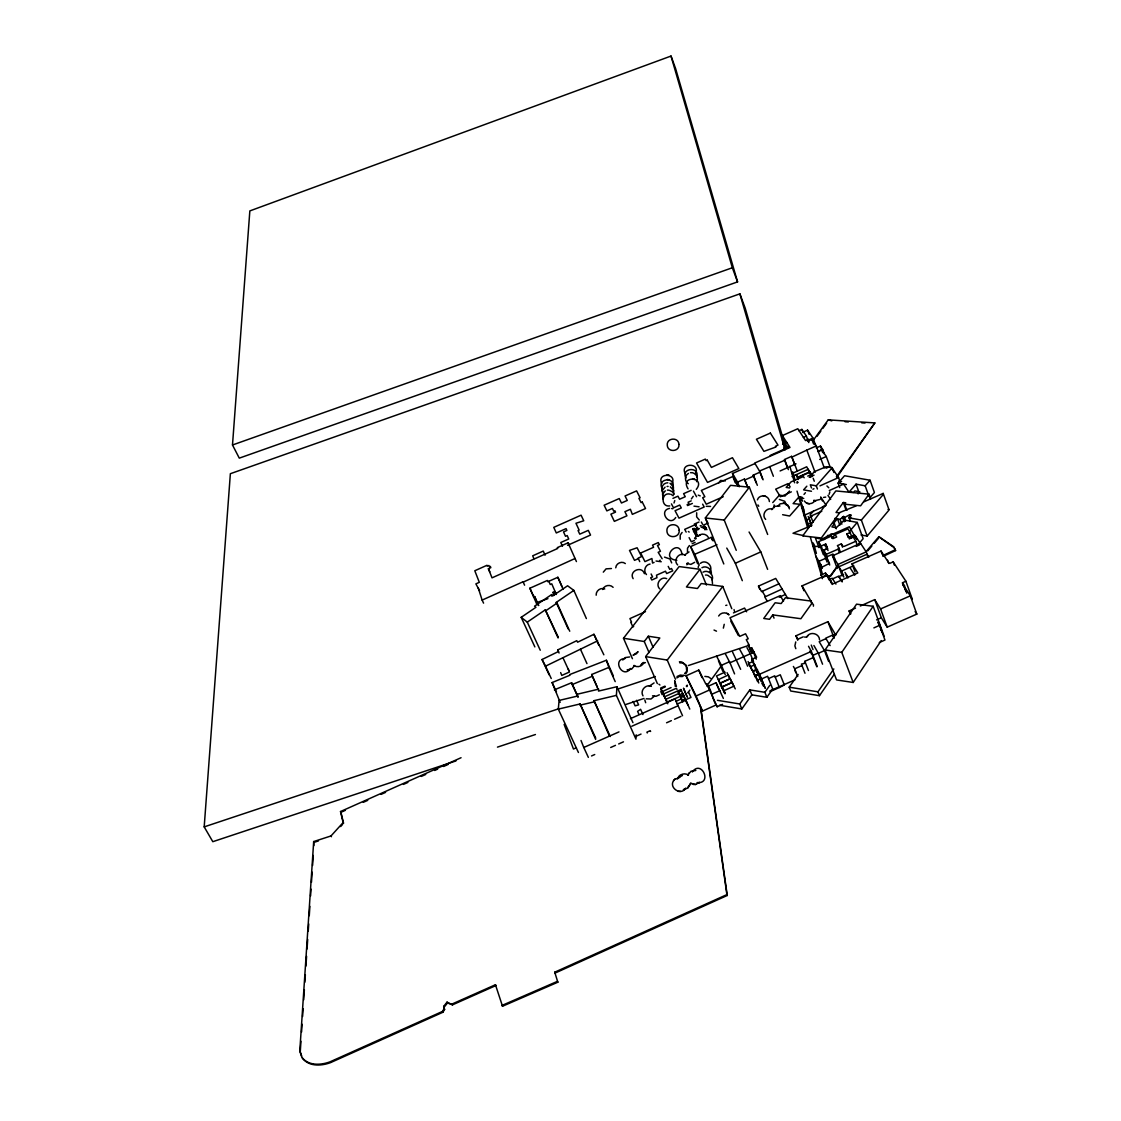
<?xml version="1.0" encoding="UTF-8"?>
<svg xmlns="http://www.w3.org/2000/svg" width="1121" height="1121" viewBox="0 0 1121 1121"><rect width="100%" height="100%" fill="white"/><g stroke="black" fill="none" stroke-linecap="round" stroke-linejoin="round"><path stroke-width="1.5" d="M774.065 504.926L774.345 507.603M724.236 624.313L723.353 628.124M711.359 573.98C712.101 569.09 706.16 565.152 701.928 567.688M704.983 528.874L704.717 526.197M696.533 535.978L696.561 531.844M693.324 528.481L693.577 531.158M693.591 528.916L693.857 531.592M695.538 532.083L696.085 535.235M695.777 533.652L695.819 532.545M636.041 737.744L636.196 734.83M674.674 680.923L676.439 686.388M682.072 554.811C679.746 536.805 658.77 558.482 676.846 560.304M635.971 739.201L616.41 695.384L616.956 686.711L598.502 691.082L598.642 689.149L577.525 694.165L577.357 696.099L559.099 700.429L558.3 709.117L578.436 752.499M461.053 757.726L340.518 811.534L343.138 822.562L331.003 835.944L313.684 841.563L299.783 1051.078L301.885 1057.327C308.471 1065.987 320.718 1065.23 329.938 1061.867L442.403 1011.464L444.14 1008.662L443.678 1006.378L447.055 1002.132L452.534 1004.836L495.874 985.569L495.44 984.742L452.099 1004.01M300.96 1041.269L300.26 1051.89L301.661 1056.038M301.563 1032.063L302.081 1024.244M302.6 1016.467L303.104 1008.76M303.693 999.834L304.366 989.717M304.87 982.206L305.36 974.738M305.935 966.092L306.579 956.297M307.056 949.011L307.7 939.384M308.247 931.033L308.723 923.914M309.27 915.689L309.886 906.371M310.573 895.973L311.021 889.107M311.47 882.297L312.142 872.152M312.591 865.44L313.249 855.477M313.908 845.598L313.684 841.563M455.967 760.921L212.808 841.689L204.19 826.878L230.366 473.707L739.888 293.842L745.199 308.163L784.125 442.22M232.495 444.995L249.843 210.916L671.017 56.05L675.613 68.577L737.562 281.889L239.291 458.139L232.495 444.995L732.335 267.751L671.017 56.05M595.657 739.412L580.089 703.96L558.3 709.117M609.488 736.203L594.032 700.667L616.41 695.384M596.176 595.209C595.797 590.753 600.646 587.18 604.765 588.987M615.751 567.815C615.933 563.303 621.889 560.64 625.336 563.569M672.824 487.509C676.271 476.509 656.71 478.078 661.993 488.308M673.385 490.886L673.413 486.878L670.008 483.249M673.679 494.487L673.707 490.48L670.288 486.85M674.772 500.583L674.001 502.979M696.702 477.168C700.177 466.154 680.573 467.737 685.884 477.966M696.673 512.773L696.659 516.865L699.308 520.046M694.389 528.299L694.894 533.4M674.758 680.839L675.276 686.43M698.201 567.562L698.495 566.105M686.669 670.694L686.15 665.173L681.652 661.88M712.171 579.935C714.273 574.681 707.827 569.244 703.021 572.158M712.494 583.621L711.975 578.338L707.659 575.199M690.438 783.453L687.972 788.035L683.754 789.548M797.101 483.207L797.437 481.75M829.904 491.867L829.106 494.333M795.742 641.941L794.887 645.878L795.826 648.681M691.111 783.369L687.93 787.166M687.86 775.017L691.026 771.22L695.819 770.477M674.352 779.754C667.513 786.9 680.853 796.695 685.674 788.091M677.827 778.492C679.186 774.205 684.903 772.439 688.448 775.157M771.738 509.649L774.527 506.342L779.964 506.019M686.865 686.641L687.411 685.463M757.418 499.854C759.323 493.716 769.202 495.188 769.384 501.549M709.929 571.514C713.643 565.811 705.445 558.847 700.415 563.359M643.888 662.385C642.557 666.336 637.26 668.06 633.968 665.426M634.556 665.636L631.599 669.153L627.129 669.812M688.112 562.784L686.879 564.774M705.011 529.883L706.23 527.907M695.819 530.639L697.71 527.949M696.113 531.102L696.617 530.093M695.791 528.748L694.936 532.307L696.603 536.202L693.521 531.158M659.582 561.173L660.101 560.15M691.363 498.943L693.226 496.309M696.561 481.652C699.182 477.56 695.202 471.899 690.494 472.684M695.44 473.721C701.003 462.623 679.69 462.384 685.141 473.566M672.011 483.74C677.588 472.768 656.303 472.403 661.726 483.585M602.734 589.506C604.177 585.232 610.076 584.069 613.117 587.32M603.294 572.144L606.083 568.851L611.435 568.529M302.362 1058.126C308.948 1066.786 321.195 1066.043 330.415 1062.68L442.851 1012.277L444.589 1009.489L443.678 1006.378M884.133 636.252L873.161 606.279L856.556 604.163L825.056 649.97L836.56 679.929L853.179 682.465L881.232 640.581M853.179 682.465L841.773 652.366L873.161 606.279M833.828 668.929L817.952 691.811L819.465 695.679L790.711 691.026L789.184 687.187L798.152 674.464M819.465 695.679L834.318 674.225M766.876 697.29L764.858 692.302L749.823 689.891L751.855 694.852L766.876 697.29L771.794 690.312M764.858 692.302L769.791 685.337M719.5 705.249L741.822 708.962L739.762 703.988L749.823 689.891M741.822 708.962L751.855 694.852M836.378 476.789L874.856 422.911L828.237 419.857L812.865 440.819M836.672 477.588L874.856 422.911M838.228 564.858L830.143 576.152L827.27 575.788M838.382 565.264L830.297 576.558L827.424 576.194M812.165 602.916L800.884 618.722L772.747 614.883L769.567 619.282L763.723 618.47L775.129 602.762L781.183 603.56L785.415 597.717L811.422 601.108C809.572 603.14 814.519 603.378 813.412 606.181M844.688 504.198L845.752 502.754L843.3 502.502L836.014 512.479L839.643 512.858L821.315 537.982L802.706 535.894L835.846 490.928L869.041 494.165L860.606 505.823L844.688 504.198L846.916 510.349M851.498 535.712L848.037 528.832L835.131 534.479L836.672 537.001L832.875 538.655L831.334 536.132L818.54 541.709L821.118 546.025L825.729 544.021L827.522 548.421L823.655 550.117L826.191 554.349L838.158 549.122L838.914 548.071L837.401 545.619L841.339 543.909L842.838 546.347L844.337 546.319L855.841 541.275L857.047 544.554M675.725 517.496C669.419 527.445 657.999 510.615 669.587 508.388M706.678 686.01L720.579 666.953M817.013 436.321L820.866 431.081M822.786 428.46L826.611 423.234M687.776 692.862L689.835 690.074M694.544 538.276L696.842 535.978L700.022 535.207M684.581 554.979L689.051 551.938M675.445 679.256L667.247 660.073L722.779 586.437L701.242 583.523L697.458 588.497L686.416 586.984L699.994 569.3L679.13 566.567L623.486 638.255L632.44 658.714M622.772 660.003L625.168 657.607L629.652 656.962M723.802 563.961L705.319 517.972L724.222 520.046L749.36 487.173L767.661 534.451M657.34 683.6L645.64 656.598L659.835 638.003L648.33 636.224L644.267 641.506L649.059 652.59M633.071 655.196L637.723 652.058M705.319 517.972L730.556 485.323L749.36 487.173M630.52 668.48C622.842 679.732 611.449 659.064 625 658.559M718.491 483.165L720.607 480.447L725.301 480.923M777.806 506.16L780.132 503.847L784.336 503.273M649.325 686.122L654.075 682.927M444.126 1007.204L447.503 1002.945L447.055 1002.132M803.995 494.417L805.424 492.722M718.645 616.004C720.705 612.304 726.142 611.786 729.028 614.826L727.963 614.098M654.552 696.071L650.965 699L646.271 698.817M819.997 499.476L814.911 500.667C812.767 504.52 806.56 504.842 804.332 500.961M686.122 671.843L684.637 673.581M685.744 673.875L687.061 671.773L687.089 667.387M686.304 686.164L687.075 685.225M782.64 514.707L789.646 516.01L799.974 504.296L793.122 503.595L798.979 496.967L802.005 497.178L801.291 497.99L802.468 501.157M861.012 534.969L867.15 536.104L889.079 509.971L883.194 493.408L863.885 501.816M858.854 543.741L863.142 538.683L857.243 522.4L844.393 520.046L836.308 527.739L831.894 526.926L834.458 523.941L836.238 528.804M850.208 521.055L849.045 517.86L861.362 520.06L883.194 494.571L883.194 493.408M849.045 517.86L851.357 515.142L849.634 514.833L844.421 517.552L843.679 516.431L840.091 519.401L834.683 518.434M849.69 531.256L857.243 522.4M867.738 550.845L871.816 546.081M874.254 543.237L878.318 538.5M866.631 550.986L878.836 536.735L893.675 546.726L895.581 550.565L883.054 556.408M674.59 779.473L679.718 777.371M678.457 777.624L682.423 775.494M678.219 777.89L677.406 778.815L678.976 777.021M819.535 639.713C819.325 633.435 809.979 631.039 806.952 636.714L807.821 635.733M697.052 782.584C712.676 784.168 701.634 759.239 692.302 771.893L693.114 770.968M869.56 498.102L874.422 492.525L870.064 480.236L844.561 475.738L838.074 483.039L839.741 487.621M673.553 780.678L675.108 778.885M678.401 777.217L679.971 775.424M688.434 773.756L689.247 772.831M858.111 493.829L859.863 491.839L854.833 490.928L853.501 492.441L849.41 491.685L856.038 484.16L865.174 485.799L870.064 480.236M811.492 487.957L810.315 484.79L816.256 485.813L832.188 467.737L833.926 472.487M806.84 486.192L803.575 489.877L811.464 491.264M810.203 477.434L813.972 471.857L826.135 466.728L832.188 467.737M789.464 491.054L784.966 496.099L779.431 495.104L772.761 502.586M813.482 511.078L810.091 514.875L813.145 522.232M831.852 538.248L835.117 534.633L831.067 533.89L829.61 535.586L827.957 535.292L824.173 539.607L815.373 537.898L819.017 547.623M699.546 782.374L695.552 784.49L690.522 783.243M340.63 826.569L342.592 824.411M643.58 662.903L640.806 664.837M637.303 652.52L638.017 651.749M694.67 562.322L690.914 564.395L686.767 563.429M697.332 529.126L698.005 528.411M697.78 529.869L699.35 528.537M689.401 545.521L687.495 548.225L687.481 552.373M698.271 536.188C700.807 532.923 706.51 533.666 708.29 537.323M694.249 524.096L698.958 522.022M694.824 525.062L696.393 523.745M695.104 525.497L695.763 524.782M695.623 526.338L696.281 525.623M696.505 527.781L697.164 527.08M682.1 532.461L680.223 535.123L680.195 539.243M696.281 489.373C706.454 476.803 679.368 474.996 688.07 488.882M659.344 694.81L656.065 696.267L652.534 695.819M677.014 676.524L680.293 675.08L683.838 675.515M676.804 677.925L678.906 676.734M633.519 655.014L636.728 653.599M695.342 539.075L696.239 538.458M586.381 618.582L573.854 590.403L567.59 585.779L553.045 595.671L551.602 594.578L534.535 606.181L535.95 607.288L521.181 617.335L527.276 622.127L545.296 609.852L558.216 637.092M546.123 610.511L557.039 603.07L569.748 631.221M568.207 628.993L556.212 602.425L573.854 590.403M665.061 487.173L662.357 490.367L662.819 495.286M688.434 473.398C684.581 475.43 684.413 481.624 688.308 483.712M665.299 490.83L662.581 494.025L663.043 498.971M559.085 653.025L557.683 649.942L576.769 640.68L577.609 642.207L593.934 634.29L603.855 654.804M549.178 674.898L542.06 659.498L558.51 651.497L557.683 649.942M542.06 659.498L545.535 666.168L597.647 640.834M882.759 555.582L895.287 549.738L894.488 548.253M759.702 589.128L758.511 586.101L775.718 578.422L782.136 589.043L764.774 596.975L767.17 601.066M822.211 577.665L825.841 576.012M820.698 575.227L825.49 573.041L827.046 575.451M716.193 704.927C712.269 699.63 711.26 686.697 705.824 684.006L698.789 670.092L686.066 675.795L702.475 711.078L716.193 704.927L717.132 706.776L722.583 704.338M479.578 590.711L475.879 583.873L479.312 582.331L474.8 570.743L487.018 565.278L487.369 566.189L488.882 565.502L489.415 566.82L490.339 566.413L490.83 567.66L488.392 568.753L492.021 577.847L557.712 548.463L557.319 547.623L568.067 542.802L576.432 561.579M758.511 586.101L761.579 591.636L778.969 583.789M779.277 597.241L785.401 594.48L787.881 598.6M903.792 586.395L902.713 583.368L906.833 591.888M557.838 982.206L557.403 981.365L502.082 1005.397L502.53 1006.238L557.838 982.206L554.727 972.201L726.884 894.614L700.443 706.805M700.793 707.631L727.263 895.469L555.147 973.042L554.727 972.201M770.113 455.49L788.974 447.041M817.755 451.553L821.679 449.787L826.289 456.499L829.932 466.49L825.995 468.256M780.104 470.96L796.008 463.842M819.717 459.442L826.289 456.499M791.902 473.608L806.714 466.784L811.814 476.649M792.029 476.565L808.339 469.265L809.544 472.516M807.709 476.103L811.632 474.337L810.119 472.081L797.942 477.532M638.452 558.608L634.528 560.36L629.498 550.411L637.106 547.777L641.604 556.577L638.185 558.104L639.727 561.635M791.342 491.853L780.44 496.743L775.676 489.162L788.063 483.613L790.165 486.892M839.223 512.731L856.276 505.823M837.219 568.417L832.525 555.806L860.55 543.307L866.197 551.868L868.13 557.221M829.316 579.571L832.244 578.254L835.93 584.097M832.637 578.842L838.648 576.138L841.997 581.393M716.543 656.121L721.42 665.328L729.547 661.684L734.563 673.903M754.307 651.904L750.313 653.711L753.536 661.67M725.049 672.152L716.501 675.977L718.365 679.592L728.314 675.024L735.264 688.869M723.353 698.411L716.053 682.717L707.897 686.388L717.132 706.776M722.485 688.63L720.214 683.151L730.219 678.653L731.368 681.442M730.261 678.737L720.243 683.235L718.323 679.508L720.579 684.917M686.066 675.795L696.085 696.001L709.859 689.821M733.33 685.183L732.167 682.367L722.134 686.865L725.007 693.773L723.045 689.976M722.162 686.949L732.195 682.451M720.214 683.151L724.054 690.606L734.129 686.094M802.93 432.23L807.61 430.142L812.977 438.073L816.102 446.634M782.598 444.308L786.83 442.403M784.154 447.209L787.082 445.892M567.562 545.31L590.529 535.053L588.301 530.359L579.753 534.157L578.072 530.555L579.137 530.079L575.956 523.269L583.747 520.775L581.084 515.184L553.774 527.36L556.296 532.965L566.063 528.622L566.876 530.415L563.527 531.915L565.516 536.3L567.184 535.558L568.739 538.977L560.78 542.522L562.462 546.235M783.719 448.975L788.133 446.985M483.571 603.14L482.128 600.085L523.045 581.785L524.586 585.19M575.073 558.482L523.171 582.121M810.007 471.773L797.83 477.224L796.19 474.701L798.012 479.578M809.25 477.28L814.042 475.15M819.969 485.869L838.564 477.574L840.288 482.296M654.075 562.392L652.548 563.064L651.918 558.51L644.953 561.621L640.666 553.031L653.599 547.272L652.52 545.142L658.307 542.578L659.372 544.652L657.495 545.479L660.465 551.28L658.167 552.303L662.147 558.748M697.612 563.751L690.606 546.6L711.289 537.365L713.222 540.84M829.302 490.536L843.567 484.16L849.143 492.371M803.743 515.52L825.799 505.683M808.143 516.515L808.928 517.748L812.038 516.361M805.999 520.2L809.026 518.855L810.637 523.157M726.758 548.085L735.362 563.26L760.795 551.896L767.619 569.356M645.5 611.618L629.932 618.596L631.543 622.057L630.801 622.393L632.931 626.877L633.659 626.555M821.104 539.369L849.368 526.758L855.827 538.038M848.401 537.562L854.636 534.773M827.494 548.589L822.8 550.691L826.667 556.871L829.722 565.026M849.27 538.879L855.505 536.09L860.9 544.302M826.667 556.871L833.001 554.04L834.823 558.945M856.22 546.389L859.345 544.988M832.525 555.806L838.004 564.452L866.197 551.868M853.67 565.685L841.605 571.065L838.858 566.764L867.037 554.194L868.901 557.039M843.581 574.527L838.83 576.642L842.179 581.883M343.138 822.562L343.558 823.332L340.938 812.305L345.394 810.315M363.26 802.342L367.73 800.352M381.112 794.369L385.582 792.379M403.434 784.406L407.89 782.416M421.286 776.433L425.742 774.443M434.668 770.463L437.652 769.132M443.594 766.47L448.064 764.48M905.6 590.669L903.988 586.129L904.675 585.821M753.27 661.376L748.604 663.464L749.739 666.224M751.883 670.218L750.453 666.701L754.923 664.711M750.453 666.701L752.78 671.031L755.764 669.699M825.911 638.676L819.199 641.674L824.467 650.6L828.643 661.488M757.488 669.615L753.018 671.605L755.288 675.837L758.272 674.492M711.863 694.235L720.074 690.564M757.586 681.526L755.19 675.585L758.174 674.253M755.19 675.585L757.6 680.083L760.697 678.695M808.465 670.526L804.864 661.306L813.229 657.579M768.544 678.597L774.723 675.837L779.389 687.495L770.155 691.615M798.881 430.744L801.893 429.413L806.391 436.083L808.773 442.585M803.365 437.428L806.391 436.083M784.083 448.33L786.998 447.041L782.472 439.88L784.952 446.55M812.977 438.073L808.549 440.049L807.428 438.914M824.271 467.919L816.242 445.934L811.898 439.376L807.652 441.254L806.826 439.993L805.537 440.553L797.802 428.74L782.36 435.579L786.998 447.98M536.903 604.457L529.883 588.217L547.342 580.468L547.861 581.715L557.866 577.273L561.901 586.283M533.47 596.961L534.591 596.456L538.711 605.466M551.602 596.078L554.166 594.943L553.073 592.336L555.021 591.468L551.756 583.817L550.229 584.489L548.842 581.295M538.444 605.48L537.071 602.481L547.903 598.642M692.175 543.685L695.104 542.382M679.592 695.202L678.303 692.203L681.498 690.774L680.909 689.541L664.669 696.744L660.97 688.784L665.299 686.865M682.759 701.886L680.853 697.598L684.076 696.169L682.745 693.409L679.55 694.824L678.303 692.203M677.042 704.114L685.954 700.163L685.337 698.817L682.1 700.261L681.484 698.915M832.791 635.705L835.621 634.444M873.89 627.886L879.593 625.35L884.959 640.035L879.298 642.557M824.467 650.6L818.372 653.319L813.888 645.514M761.173 681.554L756.157 669.167L761.439 679.004L767.591 676.257L773.224 690.256M775.172 677.056L780.286 674.786L784.336 684.945L779.389 687.495M793.388 666.449L794.705 668.803L801.991 665.552M665.79 483.137C661.754 484.384 660.465 489.975 663.394 492.974M672.95 498.383L677.953 496.169L679.592 499.223L685.253 496.715L683.586 493.674L691.139 490.339M736.679 484.23L732.489 473.482L754.965 463.548M691.181 500.877L688.112 502.236L688.967 503.805L687.117 504.632L687.593 505.543L692.358 503.427M787.348 467.359L784.406 459.54L791.622 456.345L797.311 471.142M788.371 469.629L784.854 460.227L759.548 471.03L762.532 478.835M815.107 472.389L806.826 450.11L816.242 445.934M792.057 457.046L806.826 450.11M732.489 473.482L737.548 482.1L744.428 479.059L747.945 487.663M756.199 482.871L753.228 475.164L760.15 472.095L763.107 479.816M744.961 479.942L753.76 476.047L757.334 485.309M723.241 496.701L706.258 504.212L702.657 497.71L704.857 496.743L701.354 490.423L732.798 476.509L738.613 486.416M693.773 525.343L684.707 529.35L686.164 532.111M703.133 525.273L708.024 523.115L706.216 519.836M694.333 540.448L691.307 541.779L689.107 537.632M812.907 489.204L813.958 488.742M810.847 516.108L821.777 511.288M645.416 662.623L642.095 663.38M682.941 675.851L684.062 675.346M664.977 686.136L660.647 688.056L664.879 697.808M671.073 687.593L662.273 691.601L667.275 702.979M663.394 694.025L676.425 688.252L677.014 689.485M757.207 672.81L751.785 659.386L756.647 657.228L751.659 647.812L750.131 648.484L748.282 644.953L748.94 644.659L746.278 639.629L748.197 638.788L745.563 633.799L739.734 636.364L729.981 617.783L780.3 595.615L783.481 601.22M678.906 693.493L665.832 699.28L664.669 696.744M630.436 718.645L675.066 698.915L682.535 715.716M675.655 701.508L681.442 698.831L680.853 697.598M588.343 757.362L583.775 747.469L618.988 731.901M631.796 726.24L678.233 705.712M591.538 755.946L594.733 754.531M610.693 747.483L615.485 745.353M618.68 743.952L623.458 741.836M636.238 736.189L641.03 734.073M666.575 722.779L671.353 720.663M674.548 719.248L680.937 716.417M803.911 590.711L802.047 585.863L827.046 574.863L832.609 584.055L857.789 572.957L852.058 563.821L881.036 551.056L888.729 562.826L889.682 563.415L893.185 561.873L905.908 581.239L912.354 599.427L910.532 596.638M903.442 585.835L902.363 582.794L905.908 581.239M850.236 613.944L849.115 610.931L855.519 608.114M860.325 605.999L874.73 599.637L880.574 608.941L887.201 627.143L916.81 614.098L910.322 595.826L903.988 586.129M797.732 640.273L795.966 635.789L827.915 621.707L835.804 635.131M803.182 636.854L797.886 639.194L795.966 635.789M880.574 608.941L910.322 595.826M876.566 619.885L881.344 617.783L887.201 627.143M751.785 659.386L759.576 674.239L811.366 651.413L817.209 666.491M769.973 690.858L794.957 679.844M818.526 451.329L822.688 449.507L824.299 453.921M852.058 563.821L855.043 571.948M576.376 747.749L573.476 749.024L564.115 724.404M686.641 699.336L690.984 697.43L688.49 692.063M848.093 537.197L846.901 533.932L850.307 532.447M821.343 568.95L818.526 561.467L826.387 558.034L828.699 561.901M818.568 566.301L821.147 565.166L822.338 568.333M822.45 506.846L824.355 506.019M733.47 612.879L744.568 608.058L746.628 611.772M816.27 447.896L820.474 446.088L822.688 449.507M690.606 546.6L694.768 554.278L716.978 544.736M560.164 702.349L552.121 682.549L569.958 675.22L569.734 674.548L606.391 660.255L613.383 675.977M554.363 689.821L571.626 682.731L578.086 696.856M597.927 688.911L591.65 674.506L608.885 667.415L606.391 660.255M577.96 697.108L572.214 684.539L592.252 676.313M204.19 826.878L559.337 708.542M617.153 689.275L655.351 676.552M688.364 665.552L749.094 645.318M497.458 747.132L519.023 739.972M520.69 739.412L535.432 734.521M625.826 704.492L644.029 698.453M314.118 842.333L318.448 840.932M699.084 506.804L693.983 506.146M706.244 506.3L710.56 506.426M825.729 497.107L823.557 497.43M656.037 561.032L661.236 561.733M650.04 564.073C645.206 564.62 643.034 571.164 646.453 574.583M579.991 705.179L593.934 701.9M725.763 605.438L726.912 605.172M888.028 509.452L888.841 509.41M666.841 482.871L667.822 482.829M667.121 486.472L668.116 486.416M667.359 490.129L668.354 490.073M779.319 499.434L784.756 501.297L786.438 505.179M669.713 505.921C660.689 507.407 661.068 491.965 669.952 494.095M700.205 525.735L701.228 525.693M701.031 527.08L706.454 528.93L705.053 526.632M664.529 557.123L669.966 559.001L671.675 562.896M705.515 575.073L706.566 575.045M804.5 637.05L806.714 637.148M679.41 661.782L680.503 661.768M679.788 662.861L682.03 662.945M680.083 676.467L682.339 676.566M704.857 676.397L708.36 676.832L710.644 678.415M679.887 791.412L680.657 791.412M678.275 791.37L679.494 791.398M683.362 789.534L684.525 789.562M693.184 784.448L694.389 784.476M694.796 784.476L695.552 784.49M698.663 782.612L699.42 782.626M831.81 420.851L828.237 419.857M845.024 421.72L848.345 421.944M861.685 422.813L865.034 423.037M812.879 545.983L821.483 546.978M825.056 649.97L841.773 652.366M623.486 638.255L644.267 641.506M645.64 656.598L667.247 660.073M817.952 691.811L789.184 687.187M717.426 700.303L739.762 703.988M789.534 487.999L786.143 487.411L791.104 481.834L803.295 476.607L804.177 477.77M801.291 497.99L803.743 498.425M838.074 483.039L846.383 484.538M807.512 523.325L810.315 523.829L811.254 526.324M838.816 481.063L841.591 481.568M834.458 523.941L833.183 523.703L837.485 518.701L839.867 525.189M803.463 535.614L793.023 533.246L809.74 526.366M814.911 500.667L813.664 500.414L815.892 500.863M666.981 474.772L667.794 474.94M668.018 474.982L669.139 475.206M763.345 495.804L765.559 496.253M669.447 479.9L667.275 479.466M784.224 503.245L788.287 505.879M692.526 478.681L694.712 479.115M807.064 503.329L809.292 503.763M783.327 503.077L785.569 503.511M772.523 509.326C766.596 506.636 760.991 514.875 765.657 519.429M698.243 495.146L700.233 495.902M669.391 490.283L672.614 491.923L673.959 494.137M671.647 508.528L672.796 508.78M702.825 526.758L706.16 528.467M703.568 527.963L706.917 529.673M666.701 578.646C660.689 575.886 655 584.307 659.723 588.917M716.501 631.165L714.021 630.044M651.343 686.36C645.78 683.782 639.727 690.676 643.006 695.861M447.503 1002.945L452.534 1004.836M797.199 481.988L798.096 482.506M671.101 494.333L673.189 495.748M683.306 663.296L686.542 666.252M696.253 534.353L697.094 534.899M688.364 531.522L689.205 532.069M685.421 555.371C679.662 551.182 672.516 560.066 677.659 564.97M893.969 547.538L878.836 536.735M726.758 613.285L727.669 613.902M695.679 533.386L692.694 528.622M695.23 533.876L696.533 534.787M695.749 534.717L697.052 535.628M704.324 526.674L705.88 529.168M826.934 485.954L828.769 487.775M658.868 684.174L659.919 684.973M556.212 602.425L557.039 603.07M804.864 661.306L804.303 663.492L801.403 664.052L805.004 673.259M838.564 477.574L831.614 467.317L832.749 470.442M827.971 495.398L830.647 499.462M820.684 496.939L825.953 505.025M820.726 498.116L822.548 500.933M829.344 579.235L830.549 581.084M915.128 611.534L916.81 614.098M850.377 568.291L854.777 575.115M829.54 563.317L821.917 567.226L818.526 561.467M782.36 435.579L789.969 447.447L754.699 463.057L760.15 472.095M844.982 572.397L848.331 577.623M845.991 575.129L847.672 577.749M877.729 622.421L879.593 625.35M803.631 509.396L801.823 506.552L805.382 516.01M824.51 544.764L826.219 547.454M855.841 541.275L853.109 536.917L849.676 538.416L846.901 533.932M757.936 504.912L758.763 506.258M787.727 504.982L789.422 508.878M788.553 506.328L789.142 507.281M849.115 610.931L850.867 613.832M753.228 475.164L753.76 476.047M813.173 478.247L814.28 481.231M880.574 629.385L882.311 632.3L878.332 621.651M834.346 638.087L832.567 635.117L825.715 638.171L830.129 645.598M782.164 589.128L785.429 594.564M815.696 555.96L821.147 565.166M760.795 551.896L749.066 532.013M802.047 585.863L811.464 601.977M762.322 591.313L765.405 596.582M809.866 651.077L811.59 654.061M808.535 646.285L811.366 651.413M702.643 504.17L704.212 507L678.99 518.154L675.052 510.714L681.288 507.953L679.732 505.053L673.511 507.813L671.437 503.89M693.437 491.082L696.561 496.743M701.326 521.994L702.531 524.18M746.95 647.616L750.341 653.795L729.981 662.763L725.441 654.019M705.571 527.473L706.104 528.439M739.552 649.045L743.769 656.752M331.003 835.944L331.438 836.728M732.573 652.086L740.631 669.321M444.14 1008.662L444.589 1009.489M442.403 1011.464L442.851 1012.277M748.085 661.544L750.145 666.042M748.604 663.464L750.762 667.443M340.518 811.534L340.938 812.305M761.804 683.095L763.317 685.926M735.684 630.422L738.389 635.565M730.78 621.146L735.754 630.577M727.095 672.712L729.435 677.715M668.214 566.385L669.727 569.314L671.507 568.515L672.726 570.869L666.673 573.56L665.482 571.206L656.5 575.185L656.962 577.707L651.791 580.005L650.684 577.777L652.59 576.923L651.119 573.98M721.125 686.234L722.414 688.728M644.407 573.672C641.829 565.264 628.573 571.121 633.127 578.66M661.334 690.2L663.1 693.969M488.392 568.753L489.807 571.78M527.276 622.127L540.252 650.236M545.535 666.168L551.238 678.513M552.121 682.549L556.45 691.923M521.181 617.335L534.857 646.915M580.089 703.96L595.741 738.178M545.296 609.852L558.09 637.975M562.938 657.705L568.837 670.54M529.883 588.217L533.302 595.699M594.032 700.667L610.272 736.525M642.978 714.581L640.595 709.299L637.597 711.359L638.746 713.923M553.073 592.336L554.433 595.349M645.668 702.713L644.799 699.966M636.56 700.317L638.62 704.871L635.117 705.838L633.141 701.452M556.38 594.48L555.021 591.468L556.198 594.2M580.44 649.199L586.97 663.618M591.65 674.506L597.325 687.089M608.885 667.415L615.205 681.61M593.934 634.29L598.754 645.121M616.956 686.711L632.945 722.639M545.086 555.189L543.251 551.07L532.685 555.82L533.932 558.692M568.067 542.802L569.426 545.871M650.6 731.481L650.236 730.668L646.915 732.153L647.265 732.966M726.884 894.614L727.263 895.469M667.78 703.778L665.832 699.28L667.163 702.124L683.46 694.894L687.93 705.179M660.787 691.545L662.161 694.726M557.866 577.273L563.078 589.338M648.33 636.224L653.095 647.293M685.337 698.817L689.779 709.089M680.909 689.541L686.598 702.405M683.572 688.364L687.411 697.346M683.516 688.392L686.711 695.875M696.085 696.001L702.475 711.078M706.706 683.6L707.968 686.613M698.789 670.092L701.942 677.588M716.053 682.717L718.673 688.981M724.054 690.606L725.203 693.367M721.42 665.328L725.231 674.562M718.449 660.717L722.891 671.451M534.591 596.456L537.071 602.481M694.768 554.278L699.238 565.208M699.994 569.3L706.426 585.022M752.78 671.031L755.274 677.182M743.727 656.668L747.609 666.21M750.131 648.484L752.107 653.347M748.282 644.953L750.902 651.427M759.576 674.239L765.026 687.734M761.439 679.004L765.209 688.322M722.779 586.437L731.775 608.675M757.6 680.083L758.791 683.025M568.249 669.125L569.426 672.025L561.775 675.417L560.64 672.586M711.289 537.365L712.536 540.49M751.659 647.812L756.241 659.176M735.362 563.26L742.312 580.678M724.222 520.046L736.245 550.341M794.705 668.803L797.732 676.495M794.663 669.699L795.84 672.698M772.747 614.883L774.022 618.133M581.014 740.491L583.775 747.469M478.149 587.67L482.128 600.085M733.414 478.064L735.236 482.731M737.548 482.1L739.342 486.724M811.254 645.079L813.005 649.605M744.428 479.059L747.413 486.766M816.817 666.799L812.459 655.561L818.232 652.983L822.562 664.192M769.637 466.56L773.378 476.257M827.915 621.707L833.632 636.742M800.002 497.149L801.193 500.316M832.258 584.475L829.554 578.394L831.278 582.976M798.979 496.967L803.14 508.065M827.046 574.863L828.867 579.711M825.49 573.041L826.597 575.998M812.781 542.718L814.547 547.412M791.622 456.345L794.537 464.178M826.191 554.349L827.41 557.613M823.655 550.117L824.874 553.382M821.118 546.025L827.06 562.083M818.54 541.709L823.403 554.713M808.928 517.748L811.856 525.567M800.24 496.855L801.431 500.036M841.605 571.065L843.847 577.105M838.004 564.452L842.221 575.816M825.729 544.021L826.934 547.272M826.808 547.258L828.027 550.523M816.256 485.813L817.433 488.994M838.914 548.071L840.119 551.35M838.158 549.122L839.363 552.387M732.335 267.751L737.562 281.889M801.893 429.413L803.084 432.65M841.339 543.909L842.544 547.174M842.417 516.991L844.155 521.783M811.898 439.376L813.608 444.07M807.61 430.142L809.18 434.402M840.091 519.401L841.843 524.194M807.723 438.801L808.759 441.646M849.634 514.833L850.797 518.028M849.073 515.492L850.236 518.673M843.3 502.502L846.103 510.181M855.505 536.09L856.696 539.355M820.474 446.088L821.539 449.031M821.679 449.787L822.716 452.632M874.73 599.637L881.344 617.783M844.421 517.552L845.584 520.747M843.679 516.431L845.43 521.209M861.362 520.06L867.15 536.104M881.036 551.056L882.199 554.32M856.038 484.16L859.345 493.366M869.041 494.165L870.681 498.789M893.185 561.873L894.362 565.152M865.174 485.799L869.013 496.561M887.58 560.192L888.743 563.457M895.287 549.738L895.581 550.565M903.54 584.069L906.763 593.149M571.626 682.731L572.214 684.539M495.44 984.742L502.53 1006.238M792.729 471.815L795.125 480.082M802.86 506.678L804.318 511.708M805.775 516.739L808.703 526.8M813.538 543.489L816.41 553.368M819.759 564.886L822.155 573.111M739.888 293.842L785.078 449.885M789.829 466.294L794.607 482.773M797.017 491.11L807.61 527.697M810.455 537.52L822.38 578.674M705.305 527.164L705.613 528.734M734.059 609.572L734.381 611.183M679.186 530.247C680.041 538.15 667.233 539.005 666.925 531.088C666.07 523.185 678.892 522.33 679.186 530.247M678.948 444.392C679.746 451.917 667.541 452.73 667.261 445.191C666.477 437.666 678.681 436.84 678.948 444.392M642.277 502.082L641.1 502.614L638.928 498.313L640.105 497.794L636.602 490.886L625.056 495.986L627.256 500.442L621.454 503.007L619.254 498.551L604.135 505.221L606.853 510.882L612.416 508.416L613.776 511.218L614.854 510.728L615.527 512.115L610.889 514.175L614.35 521.363L626.933 515.814L624.901 511.68L630.394 509.27L632.328 514.357L645.542 508.528L642.277 502.082M707.267 460.142L706.174 460.619L705.319 459.106L696.547 462.987L707.519 482.408L738.851 468.55L732.447 457.718L711.429 467.429L707.267 460.142M770.365 433.084L756.423 439.25L763.933 451.357L775.914 447.027L775.438 446.256L777.988 445.121L770.365 433.084"/></g></svg>
